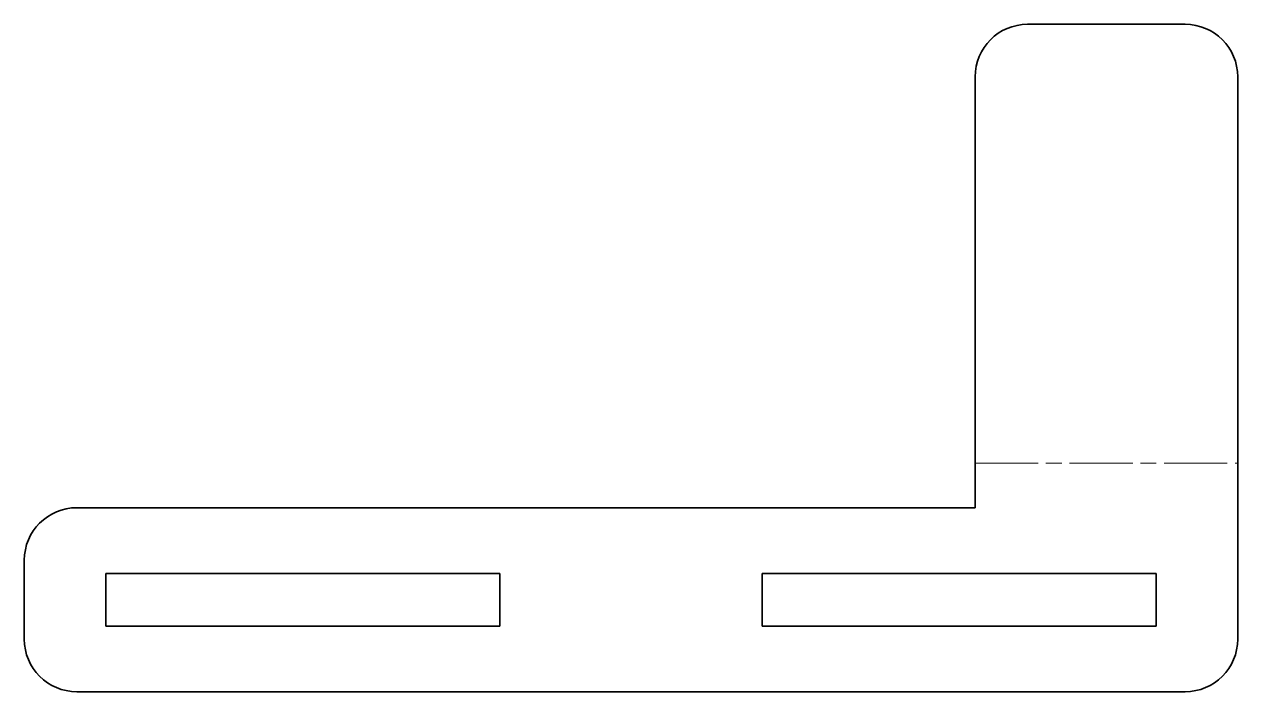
# Model space of a CAD drawing. Header units: millimetres. Extents: x 0 to 46.2, y 0 to 25.4.
import ezdxf

# ---------------------------------------------------------------- set-up
doc = ezdxf.new("R2010")
doc.units = ezdxf.units.MM
doc.linetypes.add('Chain', pattern=[13.68, 9.12, -1.14, 2.28, -1.14])
doc.layers.add('SIMUMAK Bend Centerline (ISO)', color=7, linetype='Chain', lineweight=9)
doc.layers.add('SIMUMAK Visible (ISO)', color=7, linetype='Continuous', lineweight=35)

# ---------------------------------------------------------------- blocks, each defined once
blk = doc.blocks.new('CDR-AU-31-INT01_Sheet_1_CDR-AU-31-INT01 (Desplegada)')
at = {"layer": 'SIMUMAK Bend Centerline (ISO)', "ltscale": 0.263158}
blk.add_line((13.1, -4), (23.1, -4), dxfattribs=at)
at = {"layer": 'SIMUMAK Visible (ISO)'}
for p, q in [((21.1, 12.696), (15.1, 12.696)), ((13.1, 10.696), (13.1, -5.696)), ((23.1, 10.696), (23.1, -10.696)), ((-21.1, -5.696), (13.1, -5.696)), ((-23.1, -10.696), (-23.1, -7.696)), ((-20, -10.196), (-20, -8.196)), ((-20, -8.196), (-5, -8.196)), ((-5, -8.196), (-5, -10.196)), ((5, -8.196), (20, -8.196)), ((5, -10.196), (5, -8.196)), ((20, -8.196), (20, -10.196)), ((-5, -10.196), (-20, -10.196)), ((20, -10.196), (5, -10.196)), ((21.1, -12.696), (-21.1, -12.696))]:
    blk.add_line(p, q, dxfattribs=at)
at = {"layer": 'SIMUMAK Visible (ISO)', "extrusion": (0, 0, -1)}
for centre, start, end in [((-15.1, 10.696), 360, 90), ((-21.1, 10.696), 90, 180), ((21.1, -7.696), 360, 90), ((21.1, -10.696), 270, 0), ((-21.1, -10.696), 180, 270)]:
    blk.add_arc(centre, 2, start, end, dxfattribs=at)

msp = doc.modelspace()

# ---------------------------------------------------------------- block references
msp.add_blockref('CDR-AU-31-INT01_Sheet_1_CDR-AU-31-INT01 (Desplegada)', (23.1, 12.696))

doc.saveas('drawing.dxf')
